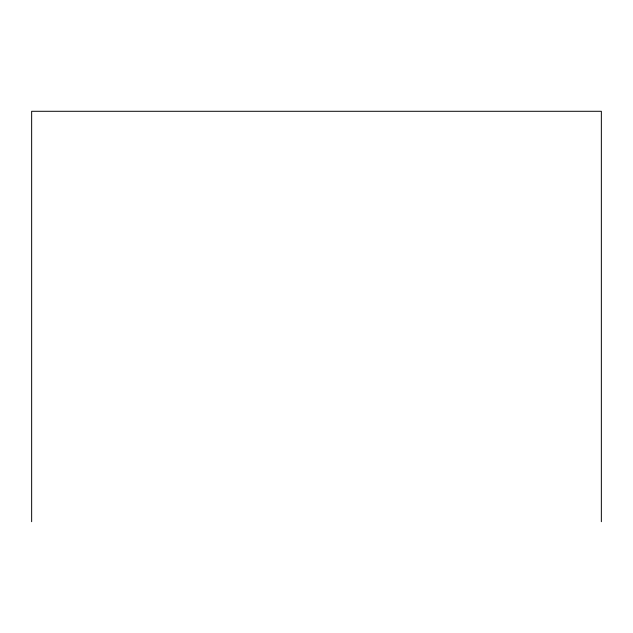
<?xml version="1.0" encoding="UTF-8"?>
<svg xmlns="http://www.w3.org/2000/svg" width="633" height="633" viewBox="0 0 633 633"><rect width="100%" height="100%" fill="white"/><g stroke="black" fill="none" stroke-linecap="round" stroke-linejoin="round"><path stroke-width="0.95" d="M601.35 521.711L601.35 111.289L31.65 111.289L31.65 521.711"/></g></svg>
